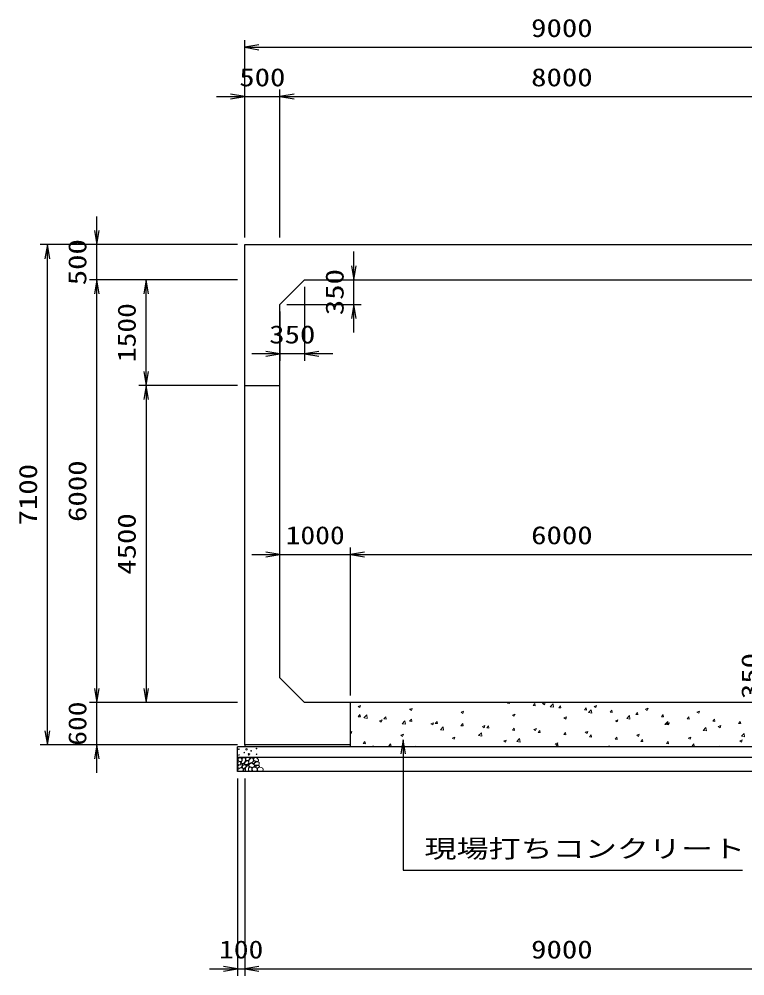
# Model space of a CAD drawing. Units: millimetres at full size. Extents: x 0 to 84100, y 0 to 59400.
# Drawn here: x 34350 to 44646, y 29020 to 42600 of the extents above; entities that cross this region are included whole.
import ezdxf
from ezdxf.enums import TextEntityAlignment as Align

# ---------------------------------------------------------------- set-up
doc = ezdxf.new("R2010")
doc.units = ezdxf.units.MM
for name, color, linetype, lineweight in [('D-DCR-HCHn', 4, 'Continuous', 9), ('D-STR-DIM', 7, 'Continuous', 25), ('D-STR-STRn', 1, 'Continuous', 25), ('D-STR-TXT', 7, 'Continuous', 25)]:
    doc.layers.add(name, color=color, linetype=linetype, lineweight=lineweight)
doc.styles.add('ＭＳ ゴシック', font='')
doc.styles.get('ＭＳ ゴシック').set_extended_font_data('MS Gothic')

# ---------------------------------------------------------------- blocks, each defined once
blk = doc.blocks.new('open_arrow')
at = {"color": 0, "linetype": 'Continuous', "lineweight": -2}
blk.add_lwpolyline([(7.5, 1.25), (0, 0), (7.5, -1.25)], dxfattribs=at)

msp = doc.modelspace()

# ---------------------------------------------------------------- linework, layer by layer
at = {"layer": 'D-DCR-HCHn'}
for p, q in [((41276.77, 32889.665), (41307.134, 32887.009)), ((41276.807, 32889.694), (41285.455, 32900)), ((41307.365, 32886.742), (41304.92, 32900)), ((41641.176, 32857.816), (41665.667, 32887.002)), ((41671.733, 32854.861), (41665.859, 32886.704)), ((41776.113, 32886.131), (41811.683, 32899.785)), ((41776.149, 32886.056), (41801.418, 32869.012)), ((41801.449, 32869.026), (41811.749, 32899.724)), ((41885.916, 32840.755), (41925.484, 32881.993)), ((41931.112, 32833.669), (41925.499, 32881.914)), ((39159.092, 32844.341), (39194.661, 32857.995)), ((39159.131, 32844.265), (39184.4, 32827.221)), ((39184.431, 32827.234), (39194.732, 32857.932)), ((39889.155, 32803.656), (39924.724, 32817.31)), ((39889.193, 32803.58), (39914.462, 32786.536)), ((39914.493, 32786.549), (39924.793, 32817.247)), ((40619.218, 32762.97), (40654.787, 32776.624)), ((40619.254, 32762.895), (40644.523, 32745.851)), ((40644.554, 32745.865), (40654.855, 32776.563)), ((41349.28, 32722.285), (41384.85, 32735.939)), ((41374.616, 32705.18), (41384.916, 32735.878)), ((41641.138, 32857.787), (41671.502, 32855.131)), ((41885.985, 32840.598), (41931.164, 32833.591)), ((42005.506, 32825.909), (42035.87, 32823.253)), ((42005.546, 32825.938), (42030.036, 32855.124)), ((42036.101, 32822.981), (42030.227, 32854.823)), ((42369.874, 32794.031), (42400.238, 32791.374)), ((42369.915, 32794.06), (42394.405, 32823.246)), ((42400.468, 32791.1), (42394.595, 32822.943)), ((42428.074, 32756.671), (42467.642, 32797.908)), ((42428.143, 32756.512), (42473.323, 32749.505)), ((42473.27, 32749.585), (42467.657, 32797.829)), ((42506.176, 32845.446), (42541.745, 32859.1)), ((42506.21, 32845.371), (42531.479, 32828.327)), ((42531.511, 32828.342), (42541.811, 32859.04)), ((42734.243, 32762.153), (42764.607, 32759.496)), ((42734.284, 32762.181), (42758.775, 32791.368)), ((42764.836, 32759.219), (42758.962, 32791.062)), ((43098.611, 32730.275), (43128.975, 32727.618)), ((43098.654, 32730.303), (43123.144, 32759.49)), ((43129.204, 32727.339), (43123.33, 32759.182)), ((43236.239, 32804.761), (43271.808, 32818.414)), ((43236.272, 32804.686), (43261.541, 32787.642)), ((43261.572, 32787.657), (43271.872, 32818.355)), ((43966.301, 32764.075), (44001.871, 32777.729)), ((43966.334, 32764.001), (43991.603, 32746.957)), ((43991.634, 32746.973), (44001.934, 32777.671)), ((39161.047, 32698.82), (39191.411, 32696.164)), ((39161.078, 32698.849), (39185.568, 32728.036)), ((39191.642, 32695.911), (39185.768, 32727.754)), ((39242.476, 32682.242), (39282.043, 32723.479)), ((39242.543, 32682.09), (39287.723, 32675.083)), ((39287.671, 32675.156), (39282.058, 32723.401)), ((39462.322, 32639.81), (39497.891, 32653.464)), ((39462.36, 32639.734), (39487.629, 32622.69)), ((39487.66, 32622.704), (39497.96, 32653.402)), ((39525.415, 32666.942), (39555.779, 32664.286)), ((39525.447, 32666.971), (39549.937, 32696.158)), ((39556.01, 32664.031), (39550.136, 32695.873)), ((39784.634, 32598.157), (39824.201, 32639.395)), ((39784.701, 32598.004), (39829.881, 32590.997)), ((39829.829, 32591.072), (39824.216, 32639.316)), ((39889.783, 32635.064), (39920.147, 32632.408)), ((39889.816, 32635.093), (39914.307, 32664.279)), ((39920.377, 32632.15), (39914.504, 32663.993)), ((40192.385, 32599.125), (40227.954, 32612.778)), ((40192.421, 32599.05), (40217.691, 32582.005)), ((40217.721, 32582.019), (40228.022, 32612.717)), ((40254.151, 32603.186), (40284.515, 32600.53)), ((40254.186, 32603.215), (40278.676, 32632.401)), ((40284.745, 32600.269), (40278.871, 32632.112)), ((40618.555, 32571.337), (40643.045, 32600.523)), ((40649.113, 32568.389), (40643.239, 32600.232)), ((41349.316, 32722.21), (41374.585, 32705.166)), ((42079.343, 32681.6), (42114.912, 32695.254)), ((42079.378, 32681.525), (42104.647, 32664.481)), ((42104.678, 32664.496), (42114.978, 32695.194)), ((42809.406, 32640.915), (42844.975, 32654.569)), ((42809.439, 32640.84), (42834.708, 32623.796)), ((42834.739, 32623.811), (42845.039, 32654.509)), ((42970.233, 32672.586), (43009.8, 32713.824)), ((42970.301, 32672.427), (43015.481, 32665.42)), ((43015.428, 32665.5), (43009.816, 32713.745)), ((43462.979, 32698.397), (43493.343, 32695.74)), ((43463.023, 32698.425), (43487.513, 32727.611)), ((43493.571, 32695.458), (43487.698, 32727.301)), ((43512.391, 32588.501), (43551.958, 32629.739)), ((43539.468, 32600.23), (43575.038, 32613.883)), ((43539.501, 32600.156), (43564.77, 32583.111)), ((43557.586, 32581.416), (43551.974, 32629.66)), ((43564.801, 32583.127), (43575.101, 32613.825)), ((43827.347, 32666.519), (43857.711, 32663.862)), ((43827.392, 32666.547), (43851.883, 32695.733)), ((43857.939, 32663.578), (43852.066, 32695.421)), ((44191.715, 32634.641), (44222.079, 32631.984)), ((44191.762, 32634.669), (44216.252, 32663.855)), ((44222.307, 32631.697), (44216.433, 32663.54)), ((44556.084, 32602.762), (44586.448, 32600.106)), ((44556.131, 32602.791), (44580.621, 32631.977)), ((44586.674, 32599.817), (44580.801, 32631.659)), ((39050, 32481.534), (39071.058, 32489.618)), ((39050, 32466.127), (39060.796, 32458.845)), ((39060.827, 32458.858), (39071.127, 32489.556)), ((40326.792, 32514.072), (40366.359, 32555.31)), ((40326.859, 32513.919), (40372.039, 32506.912)), ((40371.987, 32506.987), (40366.374, 32555.232)), ((40618.519, 32571.308), (40648.883, 32568.652)), ((40868.95, 32429.988), (40908.517, 32471.225)), ((40914.145, 32422.903), (40908.533, 32471.147)), ((40922.447, 32558.439), (40958.017, 32572.093)), ((40922.483, 32558.365), (40947.752, 32541.32)), ((40947.783, 32541.335), (40958.083, 32572.033)), ((40982.887, 32539.43), (41013.251, 32536.774)), ((40982.925, 32539.459), (41007.415, 32568.645)), ((41013.48, 32536.508), (41007.607, 32568.351)), ((41347.256, 32507.552), (41377.62, 32504.895)), ((41347.294, 32507.58), (41371.784, 32536.767)), ((41377.848, 32504.628), (41371.974, 32536.471)), ((41652.51, 32517.754), (41688.079, 32531.408)), ((41652.545, 32517.68), (41677.814, 32500.636)), ((41677.845, 32500.65), (41688.145, 32531.348)), ((41711.624, 32475.674), (41741.988, 32473.017)), ((41711.663, 32475.702), (41736.153, 32504.889)), ((41742.216, 32472.747), (41736.342, 32504.59)), ((42076.033, 32443.824), (42100.523, 32473.01)), ((42106.583, 32440.867), (42100.71, 32472.709)), ((42382.573, 32477.069), (42418.142, 32490.723)), ((42382.606, 32476.995), (42407.875, 32459.951)), ((42407.906, 32459.966), (42418.206, 32490.664)), ((43512.459, 32588.341), (43557.639, 32581.334)), ((44054.549, 32504.417), (44094.116, 32545.654)), ((44054.617, 32504.256), (44099.797, 32497.249)), ((44099.744, 32497.331), (44094.132, 32545.576)), ((44269.531, 32559.544), (44305.101, 32573.198)), ((44269.562, 32559.471), (44294.831, 32542.427)), ((44294.862, 32542.442), (44305.163, 32573.14)), ((44596.707, 32420.332), (44636.274, 32461.57)), ((44641.903, 32413.247), (44636.29, 32461.491)), ((39231.565, 32316.736), (39256.055, 32345.922)), ((39262.125, 32313.797), (39256.251, 32345.64)), ((39765.552, 32435.279), (39801.121, 32448.933)), ((39765.589, 32435.204), (39790.858, 32418.16)), ((39790.888, 32418.174), (39801.189, 32448.872)), ((40495.614, 32394.594), (40531.184, 32408.247)), ((40495.65, 32394.519), (40520.919, 32377.475)), ((40520.95, 32377.489), (40531.25, 32408.187)), ((40869.017, 32429.833), (40914.197, 32422.826)), ((41225.677, 32353.908), (41261.246, 32367.562)), ((41225.712, 32353.834), (41250.981, 32336.79)), ((41251.012, 32336.805), (41261.312, 32367.503)), ((41411.108, 32345.903), (41450.675, 32387.141)), ((41411.175, 32345.748), (41456.355, 32338.741)), ((41456.303, 32338.818), (41450.691, 32387.063)), ((41955.74, 32313.223), (41991.309, 32326.877)), ((41981.073, 32296.12), (41991.374, 32326.818)), ((42075.992, 32443.796), (42106.356, 32441.139)), ((42440.36, 32411.918), (42470.724, 32409.261)), ((42440.402, 32411.946), (42464.892, 32441.132)), ((42470.951, 32408.986), (42465.077, 32440.829)), ((42804.728, 32380.04), (42835.092, 32377.383)), ((42804.771, 32380.068), (42829.261, 32409.254)), ((42835.319, 32377.106), (42829.445, 32408.948)), ((43112.635, 32436.384), (43148.205, 32450.038)), ((43112.668, 32436.31), (43137.937, 32419.266)), ((43137.968, 32419.281), (43148.268, 32449.979)), ((43169.096, 32348.162), (43199.46, 32345.505)), ((43169.141, 32348.19), (43193.631, 32377.376)), ((43199.686, 32345.225), (43193.813, 32377.068)), ((43533.51, 32316.311), (43558, 32345.498)), ((43564.054, 32313.344), (43558.181, 32345.187)), ((43842.698, 32395.699), (43878.268, 32409.352)), ((43842.73, 32395.625), (43867.999, 32378.581)), ((43868.029, 32378.597), (43878.33, 32409.295)), ((44572.761, 32355.013), (44608.33, 32368.667)), ((44572.791, 32354.94), (44598.06, 32337.896)), ((44596.775, 32420.17), (44641.955, 32413.163)), ((44598.091, 32337.912), (44608.391, 32368.61)), ((39231.532, 32316.707), (39261.896, 32314.051)), ((39338.719, 32271.433), (39374.288, 32285.087)), ((39338.756, 32271.358), (39340.77, 32270)), ((39369.314, 32270), (39374.356, 32285.026)), ((39595.9, 32284.829), (39626.264, 32282.173)), ((39595.934, 32284.858), (39620.424, 32314.044)), ((39626.492, 32281.917), (39620.619, 32313.76)), ((39974.585, 32270), (39984.794, 32282.166)), ((39987.178, 32270), (39984.986, 32281.879)), ((41955.774, 32313.149), (41981.043, 32296.105)), ((41961.116, 32270), (41992.834, 32303.056)), ((41996.685, 32270), (41992.849, 32302.978)), ((42685.802, 32272.538), (42721.372, 32286.192)), ((42685.835, 32272.465), (42689.489, 32270)), ((42716.022, 32270), (42721.435, 32286.134)), ((43533.465, 32316.283), (43563.829, 32313.627)), ((43897.833, 32284.405), (43928.197, 32281.749)), ((43897.879, 32284.433), (43922.369, 32313.62)), ((43928.422, 32281.464), (43922.548, 32313.307)), ((44276.887, 32270), (44286.739, 32281.741)), ((44289.023, 32270), (44286.916, 32281.426))]:
    msp.add_line(p, q, dxfattribs=at)
for points in [[(37457.281, 32053.808), (37450.346, 32033.005), (37459.592, 32019.136), (37482.707, 32016.824), (37498.488, 32023.599), (37491.952, 32039.939), (37496.575, 32049.185), (37487.33, 32058.431), (37473.461, 32063.053)], [(37501.198, 32111.594), (37480.395, 32116.217), (37461.904, 32106.971), (37459.592, 32086.168), (37464.215, 32069.988), (37487.33, 32063.053), (37503.51, 32063.053), (37510.444, 32074.611), (37510.444, 32100.037)], [(37519.69, 32113.906), (37512.756, 32093.102), (37515.067, 32069.988), (37498.887, 32044.562), (37519.69, 32033.005), (37542.805, 32044.562), (37556.673, 32063.053), (37561.296, 32093.102), (37556.673, 32109.283), (37542.805, 32116.217)], [(37558.985, 32058.431), (37547.427, 32030.693), (37556.673, 32019.136), (37584.411, 32019.136), (37595.968, 32023.759), (37607.525, 32039.939), (37607.525, 32053.808), (37595.968, 32072.299), (37582.099, 32074.611)], [(37623.447, 32036.214), (37610.689, 32040.569), (37609.425, 32068.678), (37622.512, 32097.359), (37639.448, 32113.536), (37671.403, 32107.032), (37674.133, 32071.913), (37663.816, 32059.876), (37635.739, 32044.301)], [(37654.798, 32045.711), (37656.454, 32039.566), (37662.011, 32035.193), (37674.19, 32033.302), (37685.305, 32039.802), (37695.592, 32049.138), (37704.858, 32057.333), (37704.635, 32063.462), (37698.736, 32068.875), (37684.203, 32070.356), (37671.47, 32064.383), (37662.011, 32055.165), (37657.281, 32050.556)], [(37682.012, 32079.601), (37675.964, 32085.086), (37674.897, 32090.792), (37678.414, 32103.305), (37688.71, 32117.61), (37711.004, 32116.105), (37732.571, 32105.811), (37747.195, 32085.597), (37745.021, 32072.456), (37738.02, 32065.716), (37726.769, 32063.215), (37710.511, 32067.483), (37689.289, 32074.481)], [(37743.372, 32011.832), (37748.688, 32016.874), (37755.476, 32025.68), (37757.145, 32033.275), (37753.144, 32047.685), (37739.088, 32058.67), (37718.907, 32057.89), (37691.698, 32043.001), (37682.086, 32030.757), (37685.152, 32016.784), (37694.778, 32010.04), (37703.599, 32009.145), (37717.363, 32009.524), (37730.808, 32011.002)], [(37501.155, 31977.009), (37518.277, 32002.692), (37516.137, 32009.112), (37492.594, 32015.533), (37471.192, 32013.393), (37456.21, 32000.551), (37454.07, 31985.57), (37456.21, 31970.588), (37473.332, 31966.308)], [(37509.716, 31923.503), (37524.698, 31929.924), (37528.978, 31951.326), (37520.417, 31966.308), (37505.435, 31970.588), (37486.173, 31968.448), (37464.771, 31959.887), (37454.07, 31947.045), (37454.07, 31932.064), (37460.49, 31923.503), (37486.173, 31925.643)], [(37524.313, 32033.005), (37512.756, 32023.759), (37517.379, 32016.824), (37533.559, 32016.824), (37540.493, 32019.136), (37545.116, 32028.382), (37538.182, 32035.316)], [(37561.082, 31977.009), (37571.783, 32002.692), (37563.222, 32013.393), (37537.539, 32013.393), (37526.838, 32009.112), (37516.137, 31994.131), (37516.137, 31981.289), (37526.838, 31964.167), (37539.679, 31962.027)], [(37556.801, 31929.924), (37556.801, 31955.606), (37546.1, 31962.027), (37535.399, 31955.606), (37533.259, 31940.625), (37535.399, 31927.783), (37550.381, 31923.503)], [(37597.466, 31925.643), (37603.886, 31944.905), (37601.746, 31966.308), (37616.728, 31989.85), (37597.466, 32000.551), (37576.063, 31989.85), (37563.222, 31972.728), (37558.941, 31944.905), (37563.222, 31929.924), (37576.063, 31923.503)], [(37593.185, 32000.551), (37603.886, 32009.112), (37599.606, 32015.533), (37584.624, 32015.533), (37578.204, 32013.393), (37573.923, 32004.832), (37580.344, 31998.411)], [(37614.588, 31927.783), (37633.85, 31923.503), (37650.972, 31932.064), (37653.112, 31951.326), (37650.968, 31974.878), (37627.429, 31982.327), (37612.447, 31978.603), (37606.027, 31962.027), (37606.027, 31938.484)], [(37663.203, 31979.532), (37627.829, 31986.129), (37612.782, 31998.266), (37608.03, 32017.263), (37622.713, 32031.629), (37651.323, 32039.69), (37672.97, 32026.761), (37686.961, 32009.347), (37683.002, 31991.67)], [(37662.352, 31973.637), (37677.306, 31982.556), (37703.44, 31982.292), (37724.93, 31963.525), (37728.643, 31934.899), (37714.853, 31924.245), (37678.098, 31921.871), (37661.731, 31931.633), (37657.172, 31954.06)], [(37699.971, 31985.265), (37704.183, 31988.446), (37707.686, 31993.505), (37707.81, 32000.431), (37703.414, 32006.067), (37695.769, 32007.977), (37689.356, 32006.179), (37687.704, 32000.442), (37686.896, 31994.835), (37687.881, 31987.456), (37693.975, 31984.127)], [(37727.597, 31970.331), (37717.895, 31975.079), (37710.89, 31983.822), (37710.719, 31995.084), (37714.942, 32005.627), (37730.189, 32007.625), (37745.054, 32008.018), (37759.481, 32002.512), (37761.849, 31993.273), (37749.54, 31982.195), (37734.555, 31973.15)], [(37759.972, 31922.493), (37744.837, 31924.274), (37734.866, 31929.787), (37730.835, 31942.722), (37730.945, 31954.963), (37740.172, 31971.678), (37758.242, 31982.822), (37785.731, 31978.403), (37807.453, 31970.334), (37812.643, 31946.125), (37808.03, 31928.257), (37786.884, 31922.877)]]:
    msp.add_lwpolyline(points, close=True, dxfattribs=at)
msp.add_lwpolyline([(37593.432, 32118.547), (37576.093, 32116.446), (37564.258, 32108.701), (37564.626, 32089.819), (37570.514, 32076.087), (37585.025, 32076.185), (37605.107, 32079.153), (37614.799, 32093.689), (37624.082, 32103.492), (37626.884, 32114.345), (37614.099, 32118.547), (37593.082, 32118.547)], dxfattribs=at)
for centre, radius in [((37466.091, 32236.145), 4.5), ((37543.437, 32188.641), 4.5), ((37575.004, 32236.145), 11.25), ((37641.563, 32212.459), 4.5), ((37717.197, 32245.221), 4.5), ((37467.803, 32155.879), 4.5), ((37609.996, 32164.955), 11.25), ((37718.909, 32164.955), 4.5)]:
    msp.add_circle(centre, radius, dxfattribs=at)
at = {"layer": 'D-STR-DIM'}
for p, q in [((37550, 39500), (37550, 42300)), ((37550, 42200), (46550, 42200)), ((37550, 39500), (37550, 41600)), ((38050, 39500), (38050, 41600)), ((38050, 39500), (38050, 41600)), ((37150, 41500), (38450, 41500)), ((38050, 41500), (46050, 41500)), ((35450, 38500), (35450, 39800)), ((37450, 39400), (34650, 39400)), ((34750, 32300), (34750, 39400)), ((37450, 39400), (35350, 39400)), ((39100, 38150), (39100, 39300)), ((37450, 38900), (35350, 38900)), ((37450, 38900), (35350, 38900)), ((35450, 32900), (35450, 38900)), ((37450, 38900), (36050, 38900)), ((36150, 37400), (36150, 38900)), ((38500, 38900), (39200, 38900)), ((38400, 38800), (38400, 37750)), ((38050, 38450), (38050, 37750)), ((38150, 38550), (39200, 38550)), ((38800, 37850), (37650, 37850)), ((37450, 37400), (36050, 37400)), ((37450, 37400), (36050, 37400)), ((36150, 37400), (36150, 32900)), ((39050, 33000), (39050, 35100)), ((39050, 33000), (39050, 35100)), ((37650, 35000), (39450, 35000)), ((39050, 35000), (45050, 35000)), ((35450, 31900), (35450, 33300)), ((37450, 32900), (35350, 32900)), ((37450, 32900), (35350, 32900)), ((37450, 32900), (36050, 32900)), ((37450, 32300), (34650, 32300)), ((37450, 32300), (35350, 32300)), ((37450, 31820), (37450, 29020)), ((37550, 31820), (37550, 29020)), ((37550, 31820), (37550, 29020)), ((37050, 29120), (37950, 29120)), ((37550, 29120), (46550, 29120))]:
    msp.add_line(p, q, dxfattribs=at)
at = {"layer": 'D-STR-STRn'}
for p, q in [((37550, 39400), (46550, 39400)), ((37550, 32300), (37550, 39400)), ((38050, 38550), (38400, 38900)), ((38400, 38900), (45700, 38900)), ((38050, 33250), (38050, 38550)), ((37550, 37400), (38050, 37400)), ((38400, 32900), (38050, 33250)), ((45700, 32900), (38400, 32900)), ((39050, 32270), (39050, 32900)), ((46650, 32270), (37450, 32270)), ((37450, 31920), (37450, 32270)), ((39050, 32300), (37550, 32300)), ((37550, 32300), (37550, 32270)), ((46650, 32120), (37450, 32120)), ((46650, 31920), (37450, 31920))]:
    msp.add_line(p, q, dxfattribs=at)
at = {"layer": 'D-STR-TXT'}
msp.add_lwpolyline([(39800, 32370), (39800, 30520), (40000, 30520), (44612.69, 30520)], dxfattribs=at)

# ---------------------------------------------------------------- block references
at = {"layer": 'D-STR-DIM', "xscale": 26.7, "yscale": 26.7}
for p in [(37550, 42200), (38050, 41500), (38050, 41500), (38400, 37850), (39050, 35000), (39050, 35000), (37550, 29120), (37550, 29120)]:
    msp.add_blockref('open_arrow', p, dxfattribs=at)
for p, rotation in [((37550, 41500), 180), ((35450, 39400), 90), ((34750, 39400), 270), ((39100, 38900), 90), ((35450, 38900), 270), ((35450, 38900), 270), ((36150, 38900), 270), ((39100, 38550), 270), ((38050, 37850), 180), ((36150, 37400), 90), ((36150, 37400), 270), ((38050, 35000), 180), ((35450, 32900), 90), ((35450, 32900), 90), ((36150, 32900), 90), ((34750, 32300), 90), ((35450, 32300), 270), ((37450, 29120), 180)]:
    msp.add_blockref('open_arrow', p, dxfattribs=dict(at, rotation=rotation))
at = {"layer": 'D-STR-TXT', "xscale": 26.7, "yscale": 26.7, "rotation": 270}
msp.add_blockref('open_arrow', (39800, 32370), dxfattribs=at)

# ---------------------------------------------------------------- texts
at = {"layer": 'D-STR-DIM', "style": 'ＭＳ ゴシック'}
for s, width, p in [('9000', 1.25, (42050, 42475)), ('500', 1.25, (37800, 41775)), ('8000', 1.25, (42050, 41775)), ('350', 1.25, (38225, 38125)), ('1000', 1.2, (38550, 35275)), ('6000', 1.25, (42050, 35275)), ('100', 1.2, (37500, 29395)), ('9000', 1.25, (42050, 29395))]:
    msp.add_text(s, height=256.6, dxfattribs=dict(at, width=width)).set_placement(p, align=Align.MIDDLE_CENTER)
for s, width, p in [('500', 1.25, (35175, 39150)), ('350', 1.25, (38825, 38725)), ('1500', 1.2, (35875, 38150)), ('7100', 1.25, (34475, 35850)), ('6000', 1.25, (35175, 35900)), ('4500', 1.25, (35875, 35150)), ('350', 1.25, (44725, 33275)), ('600', 1.2, (35175, 32600))]:
    msp.add_text(s, height=256.6, rotation=90, dxfattribs=dict(at, width=width)).set_placement(p, align=Align.MIDDLE_CENTER)
at = {"layer": 'D-STR-TXT', "style": 'ＭＳ ゴシック', "width": 1.3}
msp.add_text('現場打ちコンクリート', height=256.6, dxfattribs=at).set_placement((40100, 30620), align=Align.BOTTOM_LEFT)

doc.saveas('drawing.dxf')
